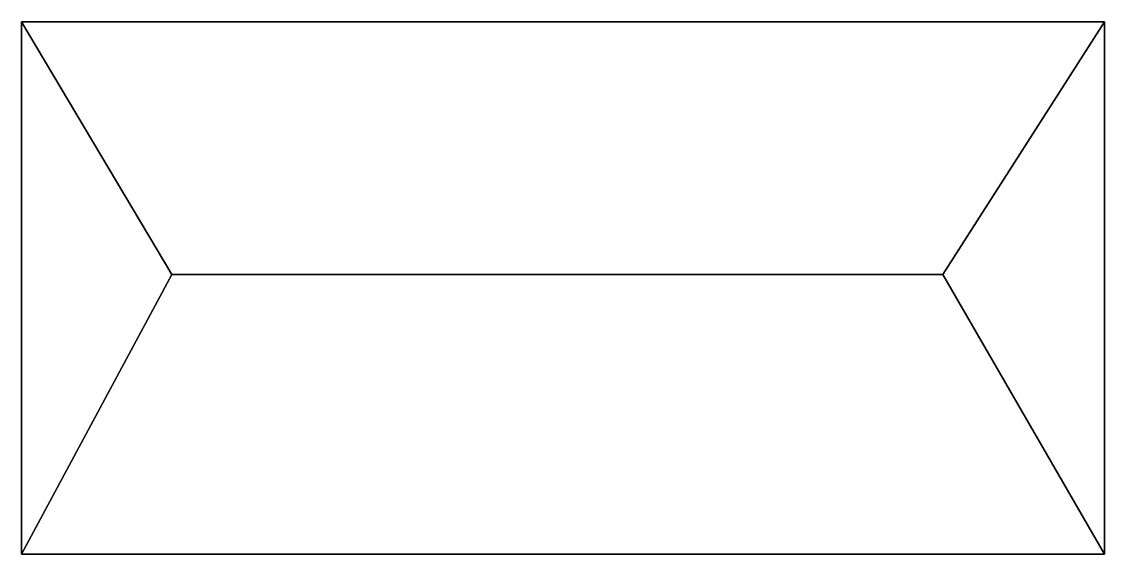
# Model space of a CAD drawing. Header units: metres. Extents: x -98 to 130, y -74 to 38.
import ezdxf

# ---------------------------------------------------------------- set-up
doc = ezdxf.new("R2010")
doc.units = ezdxf.units.M

msp = doc.modelspace()

# ---------------------------------------------------------------- linework, layer by layer
at = {"layer": 'Maison0', "color": 1}
for points in [[(130.280762, 38.186436), (-98.280762, 38.186436), (-98.280762, -74.18644), (130.280762, -74.18644)], [(-98.280762, -74.18644, 72.193245), (-98.280762, -74.18644), (-98.280762, 38.186436), (-98.280762, 38.186436, 72.193245)], [(-98.280762, 38.186436, 72.193245), (-98.280762, 38.186436), (130.280762, 38.186436), (130.280762, 38.186436, 72.193245)], [(-98.280762, -74.18644, 72.193245), (-98.280762, 38.186436, 72.193245), (-66.585846, -15.118645, 101.414314)], [(-98.280762, 38.186436, 72.193245), (130.280762, 38.186436, 72.193245), (96.210762, -15.118645, 101.414314), (-66.585846, -15.118645, 101.414314)], [(130.280762, 38.186436, 72.193245), (130.280762, -74.18644, 72.193245), (96.210762, -15.118645, 101.414314)], [(130.280762, 38.186436, 72.193245), (130.280762, 38.186436), (130.280762, -74.18644), (130.280762, -74.18644, 72.193245)], [(130.280762, -74.18644, 72.193245), (-98.280762, -74.18644, 72.193245), (-66.585846, -15.118645, 101.414314), (96.210762, -15.118645, 101.414314)], [(130.280762, -74.18644, 72.193245), (130.280762, -74.18644), (-98.280762, -74.18644), (-98.280762, -74.18644, 72.193245)]]:
    msp.add_3dface(points, dxfattribs=at)

doc.saveas('drawing.dxf')
